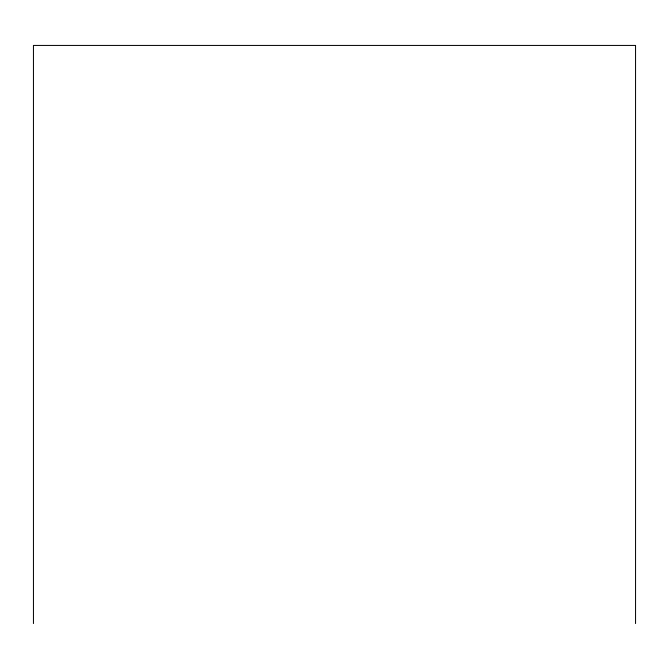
<?xml version="1.0" encoding="UTF-8"?>
<svg xmlns="http://www.w3.org/2000/svg" width="669" height="669" viewBox="0 0 669 669"><rect width="100%" height="100%" fill="white"/><g stroke="black" fill="none" stroke-linecap="round" stroke-linejoin="round"><path stroke-width="1" d="M635.55 623.567L635.55 45.433L33.45 45.433L33.45 623.567"/></g></svg>
